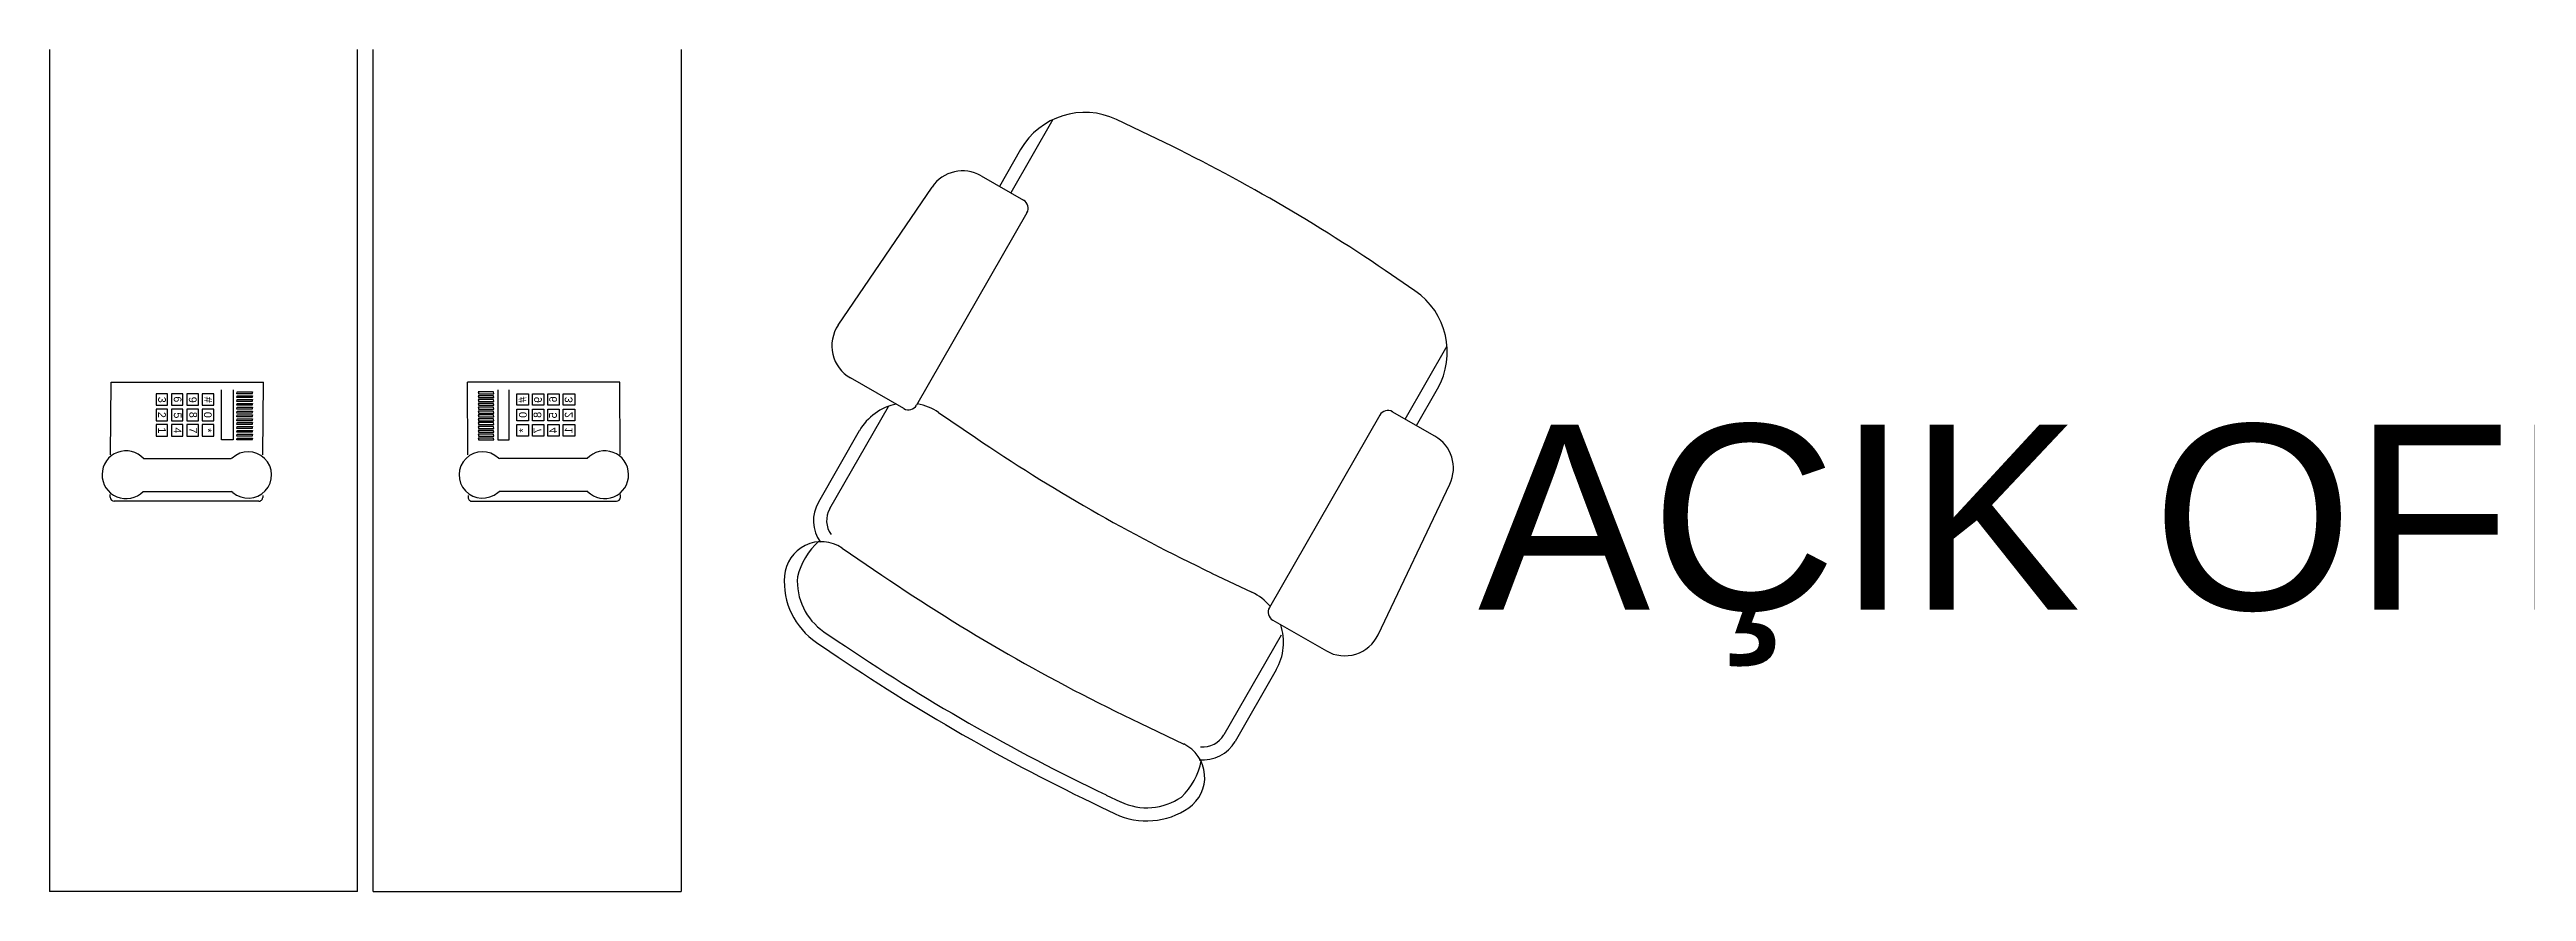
# Model space of a CAD drawing. Header units: centimetres. Extents: x 681015 to 688218, y 3995806 to 4004619.
# Drawn here: x 682894 to 683215.6, y 4002463.4 to 4002572.7 of the extents above; entities that cross this region are included whole.
import ezdxf
from ezdxf.enums import TextEntityAlignment as Align

# ---------------------------------------------------------------- set-up
doc = ezdxf.new("R2010")
doc.units = ezdxf.units.CM
doc.header["$LTSCALE"] = 100
doc.header["$MEASUREMENT"] = 0
doc.layers.add('0 rölöve', color=7, linetype='Continuous', true_color=0xf1380e)
doc.layers.add('A-TEFRİŞ 2', color=35, linetype='Continuous')
doc.styles.get("Standard").update_dxf_attribs({"font": 'arial.ttf'})

msp = doc.modelspace()

# ---------------------------------------------------------------- linework, layer by layer
at = {"layer": 'A-TEFRİŞ 2'}
for p, q in [((682894.04, 4002572.71), (682894.04, 4002463.41)), ((682934.04, 4002463.41), (682934.04, 4002572.71)), ((682936.04, 4002463.41), (682936.04, 4002572.71)), ((682976.04, 4002572.71), (682976.04, 4002463.41)), ((683024.29, 4002563.61), (683018.84, 4002554.1)), ((683036.79, 4002561.61), (683032.56, 4002563.62)), ((683020.11, 4002559.72), (683017.37, 4002554.94)), ((683014.98, 4002556.31), (683020.49, 4002553.15)), ((682996.43, 4002536.94), (683008.62, 4002554.85)), ((683020.93, 4002551.51), (683006.61, 4002526.53)), ((683071.31, 4002541.39), (683067.44, 4002544.02)), ((683070.03, 4002524.74), (683075.48, 4002534.25)), ((682902.02, 4002529.51), (682921.8, 4002529.51)), ((682916.36, 4002522.02), (682916.36, 4002528.52)), ((682917.86, 4002528.52), (682917.86, 4002522.02)), ((682918.36, 4002528.02), (682918.39, 4002528.27)), ((682920.36, 4002528.02), (682918.36, 4002528.02)), ((682918.36, 4002527.52), (682918.39, 4002527.77)), ((682920.36, 4002527.52), (682918.36, 4002527.52)), ((682918.39, 4002528.27), (682920.38, 4002528.27)), ((682918.39, 4002527.77), (682920.38, 4002527.77)), ((682920.38, 4002528.27), (682920.31, 4002527.98)), ((682920.38, 4002527.77), (682920.31, 4002527.48)), ((682968.06, 4002529.51), (682948.28, 4002529.51)), ((682951.69, 4002528.27), (682949.69, 4002528.27)), ((682949.69, 4002528.27), (682949.77, 4002527.98)), ((682951.69, 4002527.77), (682949.69, 4002527.77)), ((682949.69, 4002527.77), (682949.77, 4002527.48)), ((682949.72, 4002528.02), (682951.72, 4002528.02)), ((682949.72, 4002527.52), (682951.72, 4002527.52)), ((682951.72, 4002528.02), (682951.69, 4002528.27)), ((682951.72, 4002527.52), (682951.69, 4002527.77)), ((682952.22, 4002528.52), (682952.22, 4002522.02)), ((682953.72, 4002522.02), (682953.72, 4002528.52)), ((683004.97, 4002526.09), (682998.01, 4002530.08)), ((683071.5, 4002523.9), (683074.24, 4002528.68)), ((682918.36, 4002527.02), (682918.39, 4002527.27)), ((682920.36, 4002527.02), (682918.36, 4002527.02)), ((682918.36, 4002526.52), (682918.39, 4002526.77)), ((682920.36, 4002526.52), (682918.36, 4002526.52)), ((682918.36, 4002526.02), (682918.39, 4002526.27)), ((682920.36, 4002526.02), (682918.36, 4002526.02)), ((682918.36, 4002525.52), (682918.39, 4002525.77)), ((682920.36, 4002525.52), (682918.36, 4002525.52)), ((682918.36, 4002525.02), (682918.39, 4002525.27)), ((682920.36, 4002525.02), (682918.36, 4002525.02)), ((682918.36, 4002524.52), (682918.39, 4002524.77)), ((682920.36, 4002524.52), (682918.36, 4002524.52)), ((682918.36, 4002524.02), (682918.39, 4002524.27)), ((682918.39, 4002527.27), (682920.38, 4002527.27)), ((682918.39, 4002526.77), (682920.38, 4002526.77)), ((682918.39, 4002526.27), (682920.38, 4002526.27)), ((682918.39, 4002525.77), (682920.38, 4002525.77)), ((682918.39, 4002525.27), (682920.38, 4002525.27)), ((682918.39, 4002524.77), (682920.38, 4002524.77)), ((682918.39, 4002524.27), (682920.38, 4002524.27)), ((682920.38, 4002527.27), (682920.31, 4002526.98)), ((682920.38, 4002526.77), (682920.31, 4002526.48)), ((682920.38, 4002526.27), (682920.31, 4002525.98)), ((682920.38, 4002525.77), (682920.31, 4002525.48)), ((682920.38, 4002525.27), (682920.31, 4002524.98)), ((682920.38, 4002524.77), (682920.31, 4002524.48)), ((682920.38, 4002524.27), (682920.31, 4002523.98)), ((682951.69, 4002527.27), (682949.69, 4002527.27)), ((682949.69, 4002527.27), (682949.77, 4002526.98)), ((682951.69, 4002526.77), (682949.69, 4002526.77)), ((682949.69, 4002526.77), (682949.77, 4002526.48)), ((682949.69, 4002526.27), (682949.77, 4002525.98)), ((682951.69, 4002526.27), (682949.69, 4002526.27)), ((682949.69, 4002525.77), (682949.77, 4002525.48)), ((682951.69, 4002525.77), (682949.69, 4002525.77)), ((682949.69, 4002525.27), (682949.77, 4002524.98)), ((682951.69, 4002525.27), (682949.69, 4002525.27)), ((682949.69, 4002524.77), (682949.77, 4002524.48)), ((682951.69, 4002524.77), (682949.69, 4002524.77)), ((682949.69, 4002524.27), (682949.77, 4002523.98)), ((682951.69, 4002524.27), (682949.69, 4002524.27)), ((682949.72, 4002527.02), (682951.72, 4002527.02)), ((682949.72, 4002526.52), (682951.72, 4002526.52)), ((682949.72, 4002526.02), (682951.72, 4002526.02)), ((682949.72, 4002525.52), (682951.72, 4002525.52)), ((682949.72, 4002525.02), (682951.72, 4002525.02)), ((682949.72, 4002524.52), (682951.72, 4002524.52)), ((682951.72, 4002527.02), (682951.69, 4002527.27)), ((682951.72, 4002526.52), (682951.69, 4002526.77)), ((682951.72, 4002526.02), (682951.69, 4002526.27)), ((682951.72, 4002525.52), (682951.69, 4002525.77)), ((682951.72, 4002525.02), (682951.69, 4002525.27)), ((682951.72, 4002524.52), (682951.69, 4002524.77)), ((682951.72, 4002524.02), (682951.69, 4002524.27)), ((683002.91, 4002526.33), (682995.32, 4002513.1)), ((683009.47, 4002525.59), (683014.26, 4002522.33)), ((683066.74, 4002525.25), (683052.41, 4002500.26)), ((683073.89, 4002522.53), (683068.37, 4002525.69)), ((682917.86, 4002522.02), (682916.36, 4002522.02)), ((682920.36, 4002524.02), (682918.36, 4002524.02)), ((682918.36, 4002523.52), (682918.39, 4002523.77)), ((682920.36, 4002523.52), (682918.36, 4002523.52)), ((682918.36, 4002523.02), (682918.39, 4002523.27)), ((682920.36, 4002523.02), (682918.36, 4002523.02)), ((682918.36, 4002522.52), (682918.39, 4002522.77)), ((682920.36, 4002522.52), (682918.36, 4002522.52)), ((682918.36, 4002522.02), (682918.39, 4002522.27)), ((682920.36, 4002522.02), (682918.36, 4002522.02)), ((682918.39, 4002523.77), (682920.38, 4002523.77)), ((682918.39, 4002523.27), (682920.38, 4002523.27)), ((682918.39, 4002522.77), (682920.38, 4002522.77)), ((682918.39, 4002522.27), (682920.38, 4002522.27)), ((682920.38, 4002523.77), (682920.31, 4002523.48)), ((682920.38, 4002523.27), (682920.31, 4002522.98)), ((682920.38, 4002522.77), (682920.31, 4002522.48)), ((682920.38, 4002522.27), (682920.31, 4002521.98)), ((682949.69, 4002523.77), (682949.77, 4002523.48)), ((682951.69, 4002523.77), (682949.69, 4002523.77)), ((682949.69, 4002523.27), (682949.77, 4002522.98)), ((682951.69, 4002523.27), (682949.69, 4002523.27)), ((682949.69, 4002522.77), (682949.77, 4002522.48)), ((682951.69, 4002522.77), (682949.69, 4002522.77)), ((682951.69, 4002522.27), (682949.69, 4002522.27)), ((682949.69, 4002522.27), (682949.77, 4002521.98)), ((682949.72, 4002524.02), (682951.72, 4002524.02)), ((682949.72, 4002523.52), (682951.72, 4002523.52)), ((682949.72, 4002523.02), (682951.72, 4002523.02)), ((682949.72, 4002522.52), (682951.72, 4002522.52)), ((682949.72, 4002522.02), (682951.72, 4002522.02)), ((682951.72, 4002523.52), (682951.69, 4002523.77)), ((682951.72, 4002523.02), (682951.69, 4002523.27)), ((682951.72, 4002522.52), (682951.69, 4002522.77)), ((682951.72, 4002522.02), (682951.69, 4002522.27)), ((682952.22, 4002522.02), (682953.72, 4002522.02)), ((682999.17, 4002523.22), (682993.85, 4002513.94)), ((682906.24, 4002519.6), (682917.61, 4002519.6)), ((682917.75, 4002519.65), (682917.61, 4002519.6)), ((682952.33, 4002519.65), (682952.47, 4002519.6)), ((682963.83, 4002519.6), (682952.47, 4002519.6)), ((682901.92, 4002514.59), (682901.92, 4002514.96)), ((682906.15, 4002515.32), (682917.64, 4002515.32)), ((682917.84, 4002515.22), (682917.64, 4002515.32)), ((682952.24, 4002515.22), (682952.43, 4002515.32)), ((682963.93, 4002515.32), (682952.43, 4002515.32)), ((682968.16, 4002514.59), (682968.16, 4002514.96)), ((683066.53, 4002496.74), (683075.83, 4002516.3)), ((682996.94, 4002507.99), (683002.11, 4002504.47)), ((683044.91, 4002504.74), (683050.15, 4002502.26)), ((683052.85, 4002498.62), (683059.81, 4002494.64)), ((682993.62, 4002495.73), (682995.35, 4002494.55)), ((682994.58, 4002497.13), (682996.31, 4002495.95)), ((683053.94, 4002496.69), (683046.51, 4002483.74)), ((683053.3, 4002492.17), (683047.98, 4002482.89)), ((683035.64, 4002485.24), (683041.28, 4002482.55)), ((683031.21, 4002475.93), (683033.1, 4002475.03)), ((683030.48, 4002474.4), (683032.37, 4002473.5)), ((682934.04, 4002463.41), (682894.04, 4002463.41)), ((682936.04, 4002463.41), (682976.04, 4002463.41))]:
    msp.add_line(p, q, dxfattribs=at)
for points in [[(682901.96, 4002520.11), (682902.02, 4002529.51)], [(682909.36, 4002526.52), (682909.36, 4002528.02), (682907.86, 4002528.02), (682907.86, 4002526.52), (682909.36, 4002526.52)], [(682911.36, 4002526.52), (682911.36, 4002528.02), (682909.86, 4002528.02), (682909.86, 4002526.52), (682911.36, 4002526.52)], [(682913.36, 4002526.52), (682913.36, 4002528.02), (682911.86, 4002528.02), (682911.86, 4002526.52), (682913.36, 4002526.52)], [(682915.36, 4002526.52), (682915.36, 4002528.02), (682913.86, 4002528.02), (682913.86, 4002526.52), (682915.36, 4002526.52)], [(682921.74, 4002520.11), (682921.8, 4002529.51)], [(682948.34, 4002520.11), (682948.28, 4002529.51)], [(682954.72, 4002526.52), (682954.72, 4002528.02), (682956.22, 4002528.02), (682956.22, 4002526.52), (682954.72, 4002526.52)], [(682956.72, 4002526.52), (682956.72, 4002528.02), (682958.22, 4002528.02), (682958.22, 4002526.52), (682956.72, 4002526.52)], [(682958.72, 4002526.52), (682958.72, 4002528.02), (682960.22, 4002528.02), (682960.22, 4002526.52), (682958.72, 4002526.52)], [(682960.72, 4002526.52), (682960.72, 4002528.02), (682962.22, 4002528.02), (682962.22, 4002526.52), (682960.72, 4002526.52)], [(682968.12, 4002520.11), (682968.06, 4002529.51)], [(682909.36, 4002524.52), (682909.36, 4002526.02), (682907.86, 4002526.02), (682907.86, 4002524.52), (682909.36, 4002524.52)], [(682911.36, 4002524.52), (682911.36, 4002526.02), (682909.86, 4002526.02), (682909.86, 4002524.52), (682911.36, 4002524.52)], [(682913.36, 4002524.52), (682913.36, 4002526.02), (682911.86, 4002526.02), (682911.86, 4002524.52), (682913.36, 4002524.52)], [(682915.36, 4002524.52), (682915.36, 4002526.02), (682913.86, 4002526.02), (682913.86, 4002524.52), (682915.36, 4002524.52)], [(682954.72, 4002524.52), (682954.72, 4002526.02), (682956.22, 4002526.02), (682956.22, 4002524.52), (682954.72, 4002524.52)], [(682956.72, 4002524.52), (682956.72, 4002526.02), (682958.22, 4002526.02), (682958.22, 4002524.52), (682956.72, 4002524.52)], [(682958.72, 4002524.52), (682958.72, 4002526.02), (682960.22, 4002526.02), (682960.22, 4002524.52), (682958.72, 4002524.52)], [(682960.72, 4002524.52), (682960.72, 4002526.02), (682962.22, 4002526.02), (682962.22, 4002524.52), (682960.72, 4002524.52)], [(682909.36, 4002522.52), (682909.36, 4002524.02), (682907.86, 4002524.02), (682907.86, 4002522.52), (682909.36, 4002522.52)], [(682911.36, 4002522.52), (682911.36, 4002524.02), (682909.86, 4002524.02), (682909.86, 4002522.52), (682911.36, 4002522.52)], [(682913.36, 4002522.52), (682913.36, 4002524.02), (682911.86, 4002524.02), (682911.86, 4002522.52), (682913.36, 4002522.52)], [(682915.36, 4002522.52), (682915.36, 4002524.02), (682913.86, 4002524.02), (682913.86, 4002522.52), (682915.36, 4002522.52)], [(682954.72, 4002522.52), (682954.72, 4002524.02), (682956.22, 4002524.02), (682956.22, 4002522.52), (682954.72, 4002522.52)], [(682956.72, 4002522.52), (682956.72, 4002524.02), (682958.22, 4002524.02), (682958.22, 4002522.52), (682956.72, 4002522.52)], [(682958.72, 4002522.52), (682958.72, 4002524.02), (682960.22, 4002524.02), (682960.22, 4002522.52), (682958.72, 4002522.52)], [(682960.72, 4002522.52), (682960.72, 4002524.02), (682962.22, 4002524.02), (682962.22, 4002522.52), (682960.72, 4002522.52)], [(682921.71, 4002514.81), (682921.71, 4002514.57)], [(682948.37, 4002514.81), (682948.37, 4002514.57)], [(682921.21, 4002514.06), (682902.45, 4002514.06)], [(682948.87, 4002514.06), (682967.63, 4002514.06)]]:
    msp.add_lwpolyline(points, dxfattribs=at)
for centre, radius, start, end in [((683028.44, 4002554.95), 9.6, 64.5627, 150.164), ((682937.82, 4002353.54), 230.4, 55.7653, 64.5627), ((683012.59, 4002552.15), 4.8, 60.164, 145.7653), ((683019.89, 4002552.11), 1.2, 330.164, 60.164), ((683065.91, 4002533.45), 9.6, 330.164, 55.7653), ((683000.4, 4002534.24), 4.8, 145.7653, 240.164), ((683005.42, 4002519.63), 7.2, 101.3853, 150.164), ((683005.56, 4002527.13), 1.2, 240.164, 330.164), ((683005.42, 4002519.63), 7.2, 55.7653, 79.6848), ((683067.78, 4002524.65), 1.2, 60.164, 150.164), ((683143.88, 4002712.81), 230.4, 235.7653, 244.5627), ((683071.5, 4002518.36), 4.8, 334.5627, 60.164), ((682903.96, 4002517.51), 3.1, 42.4296, 315.7422), ((682919.84, 4002517.48), 3.02, 136.1332, 136.1335), ((682919.84, 4002517.48), 3.02, 135.3643, 135.3777), ((682919.84, 4002517.48), 3.02, 228.4275, 134.0038), ((682950.23, 4002517.48), 3.02, 45.9962, 311.5725), ((682950.23, 4002517.48), 3.02, 44.6223, 44.6357), ((682950.23, 4002517.48), 3.02, 43.8665, 43.8668), ((682966.12, 4002517.51), 3.1, 224.2578, 137.5704), ((682902.46, 4002514.6), 0.537, 181.2719, 268.737), ((682921.21, 4002514.56), 0.499, 269.6303, 359.6918), ((682948.87, 4002514.56), 0.499, 180.3082, 270.3697), ((682967.62, 4002514.6), 0.537, 271.263, 358.7281), ((682998.02, 4002511.55), 4.8, 150.164, 215.5982), ((682998.02, 4002511.55), 3.1, 150.164, 215.5982), ((682994.24, 4002504.02), 4.8, 55.7653, 175.7653), ((682999.73, 4002502.23), 8.82, 131.1945, 166.7784), ((682999.02, 4002503.66), 9.6, 175.7653, 235.7653), ((682999.02, 4002503.66), 7.9, 175.7653, 235.7653), ((683143.88, 4002712.81), 252, 235.7653, 244.5627), ((683047.05, 4002495.75), 7.2, 40.6149, 64.5627), ((683053.45, 4002499.67), 1.2, 150.164, 240.164), ((683143.88, 4002712.81), 262.3, 235.7653, 244.5627), ((683047.05, 4002495.75), 7.2, 330.164, 18.571), ((683062.19, 4002498.8), 4.8, 240.164, 334.5627), ((683143.88, 4002712.81), 264, 235.7653, 244.5627), ((683039.22, 4002478.22), 4.8, 304.5627, 64.5627), ((683043.81, 4002485.28), 4.8, 263.8963, 330.164), ((683043.81, 4002485.28), 3.1, 263.8963, 330.164), ((683034.9, 4002482.05), 8.82, 313.5495, 349.1335), ((683036.5, 4002482.17), 9.6, 244.5627, 304.5627), ((683036.5, 4002482.17), 7.9, 244.5627, 304.5627)]:
    msp.add_arc(centre, radius, start, end, dxfattribs=at)

# ---------------------------------------------------------------- texts
at = {"layer": '0 rölöve', "color": 252}
msp.add_text('AÇIK OFİS', height=24, dxfattribs=at).set_placement((683079.49, 4002500))
at = {"layer": 'A-TEFRİŞ 2'}
for s, p in [('3', (682908.64, 4002527.24)), ('6', (682910.67, 4002527.3)), ('9', (682912.63, 4002527.24)), ('#', (682914.65, 4002527.24)), ('2', (682908.64, 4002525.28)), ('5', (682910.67, 4002525.21)), ('8', (682912.69, 4002525.28)), ('0', (682914.59, 4002525.28)), ('1', (682908.64, 4002523.26)), ('4', (682910.67, 4002523.26)), ('7', (682912.69, 4002523.26)), ('*', (682914.59, 4002523.26))]:
    msp.add_text(s, height=1, rotation=270, dxfattribs=at).set_placement(p, align=Align.MIDDLE)
at = {"layer": 'A-TEFRİŞ 2', "text_generation_flag": 4}
for s, p in [('#', (682955.42, 4002527.24)), ('9', (682957.45, 4002527.24)), ('6', (682959.41, 4002527.3)), ('3', (682961.43, 4002527.24)), ('0', (682955.49, 4002525.28)), ('8', (682957.38, 4002525.28)), ('5', (682959.41, 4002525.21)), ('2', (682961.43, 4002525.28)), ('*', (682955.49, 4002523.26)), ('7', (682957.38, 4002523.26)), ('4', (682959.41, 4002523.26)), ('1', (682961.43, 4002523.26))]:
    msp.add_text(s, height=1, rotation=270, dxfattribs=at).set_placement(p, align=Align.MIDDLE)

doc.saveas('drawing.dxf')
